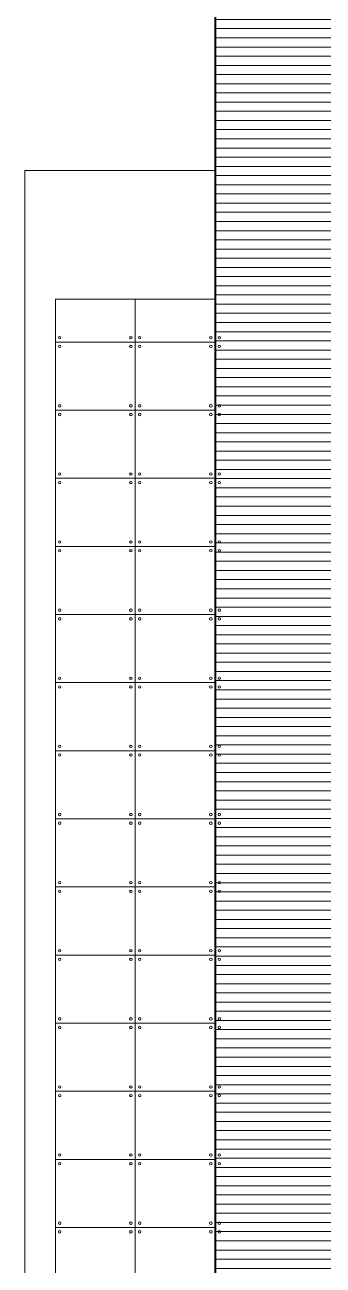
# Model space of a CAD drawing. Header units: millimetres. Extents: x 1564 to 2013, y 216 to 285.
# Drawn here: x 1585.05 to 1589.93, y 237.62 to 257.88 of the extents above; entities that cross this region are included whole.
import ezdxf

# ---------------------------------------------------------------- set-up
doc = ezdxf.new("R2010")
doc.units = ezdxf.units.MM
doc.header["$LTSCALE"] = 10
for name, color, linetype, lineweight in [('CINZA', 252, 'Continuous', 13), ('cinza 03', 252, 'Continuous', 13), ('pn 02', 16, 'Continuous', 20), ('pn 04', 130, 'Continuous', 40)]:
    doc.layers.add(name, color=color, linetype=linetype, lineweight=lineweight)

msp = doc.modelspace()

# ---------------------------------------------------------------- hatches: boundary and pattern name
at = {"layer": 'cinza 03'}
h = msp.add_hatch(dxfattribs=at)
h.set_pattern_fill('_USER', color=256, scale=0.15, style=0, pattern_type=0)
h.set_pattern_definition([(0, (963.22674, 189.11928), (0, 0.15), [])])
h.paths.add_polyline_path([(1607.171, 238.3), (1602.171, 238.3), (1602.171, 232), (1599.171, 232), (1599.171, 230.45), (1607.171, 230.45)])
h.paths.add_polyline_path([(1610.171, 272.95), (1607.171, 272.95), (1607.171, 257.2), (1608.171, 257.2), (1608.171, 250.9), (1607.171, 250.9), (1607.171, 244.6), (1608.171, 244.6), (1608.171, 238.3), (1607.171, 238.3), (1607.171, 230.45), (1610.171, 230.45)])
h.paths.add_polyline_path([(1596.171, 238.3), (1591.171, 238.3), (1591.171, 230.45), (1599.171, 230.45), (1599.171, 232), (1596.171, 232)])
h.paths.add_polyline_path([(1591.171, 238.3), (1590.171, 238.3), (1590.171, 244.6), (1591.171, 244.6), (1591.171, 250.9), (1590.171, 250.9), (1590.171, 257.2), (1591.171, 257.2), (1591.171, 263.5), (1590.171, 263.5), (1590.171, 269.8), (1591.171, 269.8), (1591.171, 272.95), (1588.16, 272.95), (1588.16, 230.45), (1591.171, 230.45)])
h.paths.add_polyline_path([(1595.996, 250.9), (1591.171, 250.9), (1591.171, 244.6), (1595.996, 244.6)])
h.paths.add_polyline_path([(1596.171, 263.5), (1591.171, 263.5), (1591.171, 257.2), (1596.171, 257.2)])
h.paths.add_polyline_path([(1599.171, 257.2), (1596.171, 257.2), (1596.171, 250.9), (1599.171, 250.9)])
h.paths.add_polyline_path([(1607.171, 250.9), (1602.171, 250.9), (1602.171, 244.6), (1607.171, 244.6)])
h.paths.add_polyline_path([(1607.171, 272.95), (1602.171, 272.95), (1602.171, 269.8), (1599.171, 269.8), (1599.171, 263.5), (1602.171, 263.5), (1602.171, 257.2), (1607.171, 257.2)])
h.paths.add_polyline_path([(1599.171, 269.8), (1596.171, 269.8), (1596.171, 263.5), (1599.171, 263.5)])
h.paths.add_polyline_path([(1596.171, 272.95), (1591.171, 272.95), (1591.171, 269.8), (1596.171, 269.8)])
h.paths.add_polyline_path([(1602.171, 257.2), (1599.171, 257.2), (1599.171, 250.9), (1602.171, 250.9)])

# ---------------------------------------------------------------- linework, layer by layer
at = {"layer": 'CINZA'}
for p, q in [((1586.853, 253.4), (1586.853, 230.45)), ((1585.546, 252.7), (1588.16, 252.7)), ((1585.546, 251.588), (1588.16, 251.588)), ((1585.546, 250.475), (1588.16, 250.475)), ((1585.546, 249.363), (1588.16, 249.363)), ((1585.546, 248.25), (1588.16, 248.25)), ((1585.546, 247.138), (1588.16, 247.138)), ((1585.546, 246.025), (1588.16, 246.025)), ((1585.546, 244.913), (1588.16, 244.913)), ((1585.546, 243.8), (1588.16, 243.8)), ((1585.546, 242.688), (1588.16, 242.688)), ((1585.546, 241.575), (1588.16, 241.575)), ((1585.546, 240.463), (1588.16, 240.463)), ((1585.546, 239.35), (1588.16, 239.35)), ((1585.546, 238.238), (1588.16, 238.238))]:
    msp.add_line(p, q, dxfattribs=at)
for centre in [(1585.616, 252.771), (1585.616, 252.629), (1586.782, 252.771), (1586.782, 252.629), (1586.924, 252.771), (1586.924, 252.629), (1588.09, 252.771), (1588.09, 252.629), (1588.231, 252.771), (1588.231, 252.629), (1585.616, 251.658), (1586.782, 251.658), (1586.924, 251.658), (1588.09, 251.658), (1588.231, 251.658), (1585.616, 251.517), (1586.782, 251.517), (1586.924, 251.517), (1588.09, 251.517), (1588.231, 251.517), (1585.616, 250.546), (1585.616, 250.404), (1586.782, 250.546), (1586.782, 250.404), (1586.924, 250.546), (1586.924, 250.404), (1588.09, 250.546), (1588.09, 250.404), (1588.231, 250.546), (1588.231, 250.404), (1585.616, 249.433), (1586.782, 249.433), (1586.924, 249.433), (1588.09, 249.433), (1588.231, 249.433), (1585.616, 249.292), (1586.782, 249.292), (1586.924, 249.292), (1588.09, 249.292), (1588.231, 249.292), (1585.616, 248.321), (1585.616, 248.179), (1586.782, 248.321), (1586.782, 248.179), (1586.924, 248.321), (1586.924, 248.179), (1588.09, 248.321), (1588.09, 248.179), (1588.231, 248.321), (1588.231, 248.179), (1585.616, 247.208), (1586.782, 247.208), (1586.924, 247.208), (1588.09, 247.208), (1588.231, 247.208), (1585.616, 247.067), (1586.782, 247.067), (1586.924, 247.067), (1588.09, 247.067), (1588.231, 247.067), (1585.616, 246.096), (1585.616, 245.954), (1586.782, 246.096), (1586.782, 245.954), (1586.924, 246.096), (1586.924, 245.954), (1588.09, 246.096), (1588.09, 245.954), (1588.231, 246.096), (1588.231, 245.954), (1585.616, 244.983), (1586.782, 244.983), (1586.924, 244.983), (1588.09, 244.983), (1588.231, 244.983), (1585.616, 244.842), (1586.782, 244.842), (1586.924, 244.842), (1588.09, 244.842), (1588.231, 244.842), (1585.616, 243.871), (1585.616, 243.729), (1586.782, 243.871), (1586.782, 243.729), (1586.924, 243.871), (1586.924, 243.729), (1588.09, 243.871), (1588.09, 243.729), (1588.231, 243.871), (1588.231, 243.729), (1585.616, 242.758), (1586.782, 242.758), (1586.924, 242.758), (1588.09, 242.758), (1588.231, 242.758), (1585.616, 242.617), (1586.782, 242.617), (1586.924, 242.617), (1588.09, 242.617), (1588.231, 242.617), (1585.616, 241.646), (1585.616, 241.504), (1586.782, 241.646), (1586.782, 241.504), (1586.924, 241.646), (1586.924, 241.504), (1588.09, 241.646), (1588.09, 241.504), (1588.231, 241.646), (1588.231, 241.504), (1585.616, 240.533), (1586.782, 240.533), (1586.924, 240.533), (1588.09, 240.533), (1588.231, 240.533), (1585.616, 240.392), (1586.782, 240.392), (1586.924, 240.392), (1588.09, 240.392), (1588.231, 240.392), (1585.616, 239.421), (1585.616, 239.279), (1586.782, 239.421), (1586.782, 239.279), (1586.924, 239.421), (1586.924, 239.279), (1588.09, 239.421), (1588.09, 239.279), (1588.231, 239.421), (1588.231, 239.279), (1585.616, 238.308), (1586.782, 238.308), (1586.924, 238.308), (1588.09, 238.308), (1588.231, 238.308), (1585.616, 238.167), (1586.782, 238.167), (1586.924, 238.167), (1588.09, 238.167), (1588.231, 238.167)]:
    msp.add_circle(centre, 0.02, dxfattribs=at)
at = {"layer": 'pn 02'}
for p, q in [((1585.046, 255.5), (1585.046, 230.45)), ((1585.046, 255.5), (1588.16, 255.5)), ((1585.546, 253.4), (1588.16, 253.4)), ((1585.546, 253.4), (1585.546, 230.45))]:
    msp.add_line(p, q, dxfattribs=at)
at = {"layer": 'pn 04'}
msp.add_line((1588.16, 275.9), (1588.16, 230.45), dxfattribs=at)

doc.saveas('drawing.dxf')
